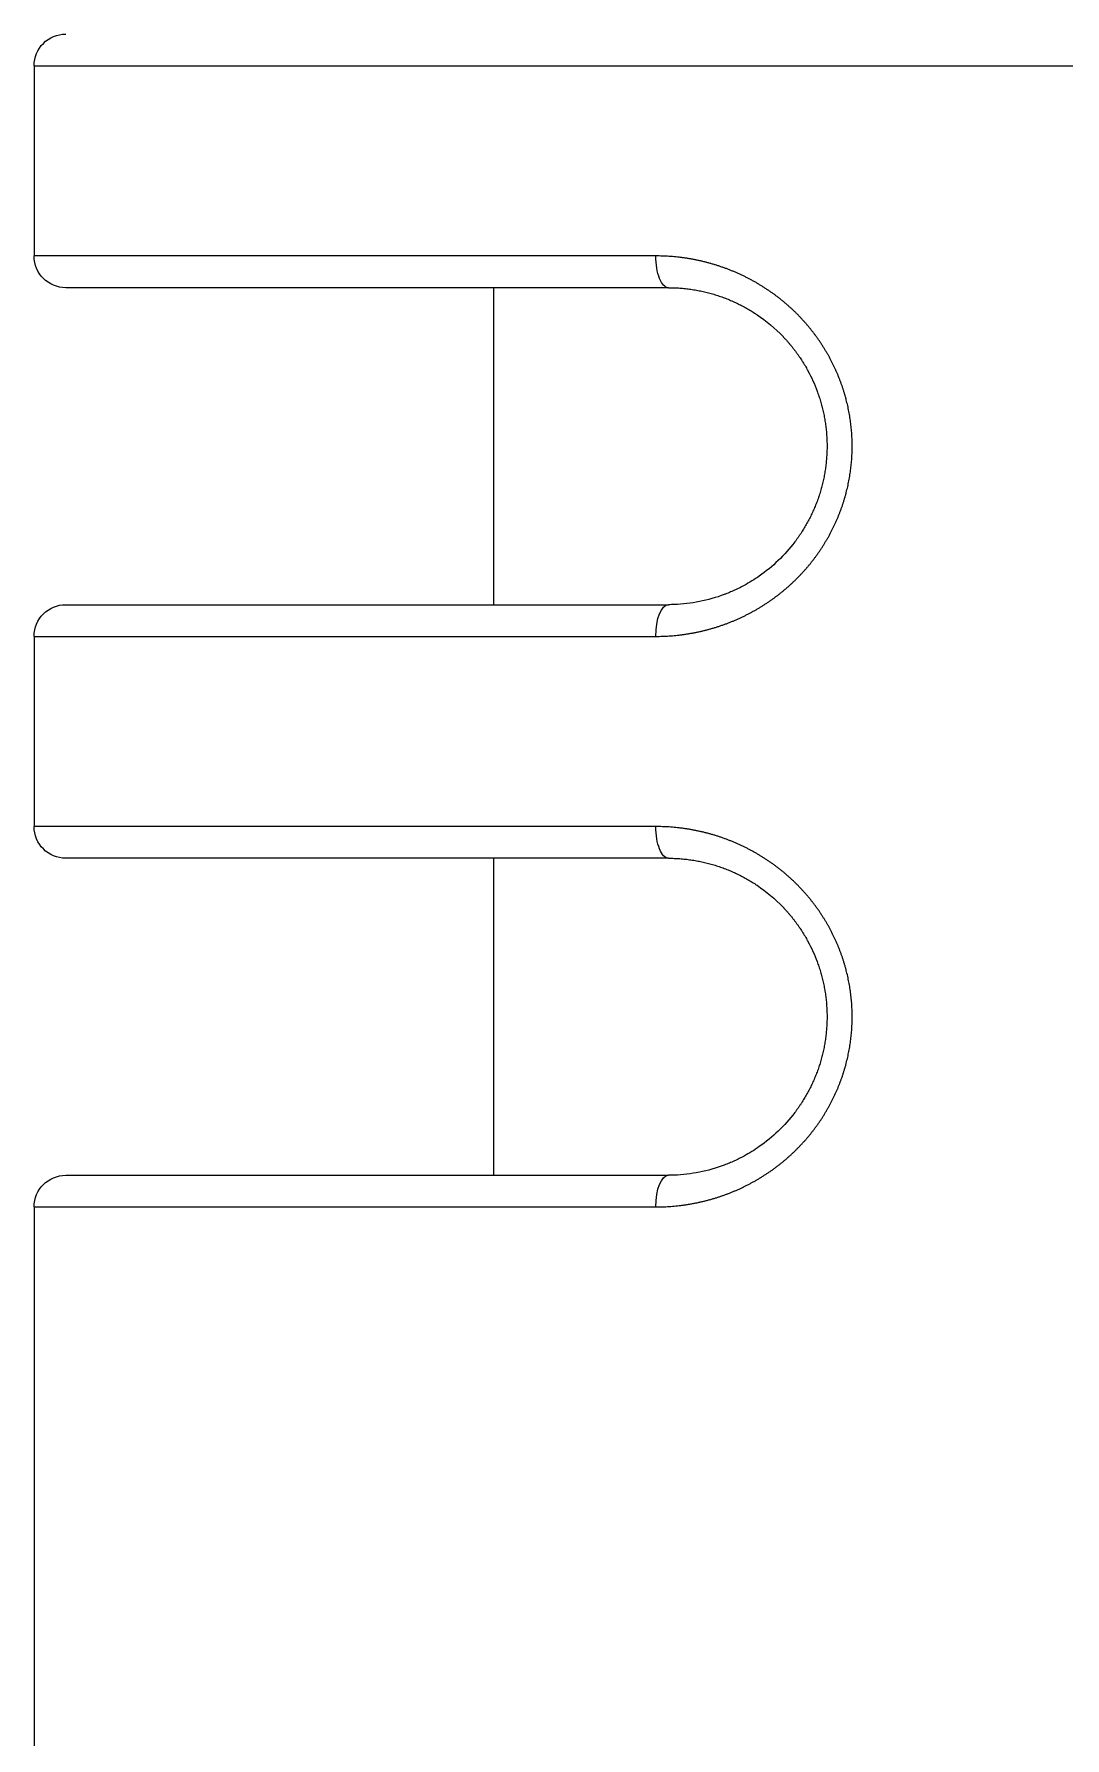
# Model space of a CAD drawing. Header units: millimetres. Extents: x 4900 to 5740, y 840 to 1434.
# Drawn here: x 5032.48 to 5035.73, y 975.26 to 980.63 of the extents above; entities that cross this region are included whole.
import ezdxf

# ---------------------------------------------------------------- set-up
doc = ezdxf.new("R2010")
doc.units = ezdxf.units.MM

msp = doc.modelspace()

# ---------------------------------------------------------------- linework, layer by layer
for p, q in [((5032.4845, 980.5311), (5038.9845, 980.5311)), ((5032.4845, 980.5311), (5032.4845, 979.9311)), ((5034.4449, 979.9311), (5032.4845, 979.9311)), ((5034.4845, 979.8311), (5032.5845, 979.8311)), ((5033.9345, 978.8311), (5033.9345, 979.8311)), ((5032.5845, 978.8311), (5034.4845, 978.8311)), ((5032.4845, 978.7311), (5034.4449, 978.7311)), ((5032.4845, 978.7311), (5032.4845, 978.1311)), ((5034.4449, 978.1311), (5032.4845, 978.1311)), ((5034.4845, 978.0311), (5032.5845, 978.0311)), ((5033.9345, 977.0311), (5033.9345, 978.0311)), ((5032.5845, 977.0311), (5034.4845, 977.0311)), ((5032.4845, 976.9311), (5034.4449, 976.9311)), ((5032.4845, 976.9311), (5032.4845, 974.8311))]:
    msp.add_line(p, q)
at = {"extrusion": (0, 0, -1)}
for centre, start, end in [((-5032.5845, 980.5311), 0, 90), ((-5032.5845, 979.9311), 270, 0), ((-5032.5845, 978.7311), 0, 90), ((-5032.5845, 978.1311), 270, 0), ((-5032.5845, 976.9311), 0, 90)]:
    msp.add_arc(centre, 0.1, start, end, dxfattribs=at)
for centre, start_param, end_param in [((5034.4845, 979.9311), 0.000007, 1.570808), ((5034.4845, 978.7311), 1.570796, 3.141589), ((5034.4845, 978.1311), 0.000009, 1.570808), ((5034.4845, 976.9311), 1.570796, 3.141589)]:
    msp.add_ellipse(centre, major_axis=(0, -0.1), ratio=0.396825, start_param=start_param, end_param=end_param, dxfattribs=at)
for points, knots in [([(5034.4449, 978.7311), (5034.4484, 978.7311), (5034.4555, 978.7312), (5034.4661, 978.7315), (5034.4767, 978.7319), (5034.4873, 978.7325), (5034.4978, 978.7333), (5034.5083, 978.7343), (5034.5188, 978.7354), (5034.5292, 978.7367), (5034.5396, 978.7382), (5034.5499, 978.7398), (5034.5602, 978.7416), (5034.5704, 978.7436), (5034.5806, 978.7457), (5034.5908, 978.748), (5034.6008, 978.7505), (5034.6108, 978.7531), (5034.6208, 978.7558), (5034.6307, 978.7588), (5034.6405, 978.7619), (5034.6502, 978.7651), (5034.6599, 978.7685), (5034.6695, 978.772), (5034.679, 978.7757), (5034.6884, 978.7795), (5034.6978, 978.7835), (5034.7071, 978.7876), (5034.7163, 978.7919), (5034.7254, 978.7963), (5034.7344, 978.8008), (5034.7434, 978.8055), (5034.7522, 978.8103), (5034.761, 978.8152), (5034.7697, 978.8203), (5034.7782, 978.8255), (5034.7867, 978.8309), (5034.7951, 978.8363), (5034.8033, 978.8419), (5034.8115, 978.8477), (5034.8196, 978.8535), (5034.8275, 978.8595), (5034.8354, 978.8655), (5034.8431, 978.8717), (5034.8507, 978.878), (5034.8582, 978.8845), (5034.8656, 978.891), (5034.8729, 978.8976), (5034.8801, 978.9044), (5034.8871, 978.9112), (5034.894, 978.9182), (5034.9008, 978.9253), (5034.9075, 978.9324), (5034.9141, 978.9397), (5034.9205, 978.9471), (5034.9268, 978.9545), (5034.933, 978.9621), (5034.9391, 978.9698), (5034.945, 978.9775), (5034.9508, 978.9854), (5034.9565, 978.9933), (5034.962, 979.0013), (5034.9674, 979.0094), (5034.9727, 979.0175), (5034.9778, 979.0258), (5034.9827, 979.0341), (5034.9876, 979.0424), (5034.9923, 979.0509), (5034.9968, 979.0594), (5035.0012, 979.068), (5035.0055, 979.0766), (5035.0096, 979.0853), (5035.0136, 979.0941), (5035.0174, 979.1029), (5035.0211, 979.1118), (5035.0246, 979.1208), (5035.028, 979.1298), (5035.0313, 979.1388), (5035.0344, 979.1479), (5035.0373, 979.1571), (5035.0401, 979.1662), (5035.0427, 979.1755), (5035.0452, 979.1847), (5035.0475, 979.194), (5035.0497, 979.2033), (5035.0517, 979.2126), (5035.0536, 979.222), (5035.0553, 979.2314), (5035.0569, 979.2409), (5035.0583, 979.2503), (5035.0595, 979.2598), (5035.0606, 979.2693), (5035.0616, 979.2788), (5035.0624, 979.2883), (5035.063, 979.2978), (5035.0634, 979.3073), (5035.0638, 979.3169), (5035.0639, 979.3264), (5035.0639, 979.3359), (5035.0638, 979.3455), (5035.0634, 979.355), (5035.063, 979.3646), (5035.0623, 979.3741), (5035.0615, 979.3837), (5035.0606, 979.3932), (5035.0595, 979.4026), (5035.0583, 979.4121), (5035.0569, 979.4215), (5035.0553, 979.4309), (5035.0536, 979.4403), (5035.0517, 979.4496), (5035.0497, 979.459), (5035.0475, 979.4683), (5035.0452, 979.4776), (5035.0427, 979.4868), (5035.0401, 979.496), (5035.0373, 979.5052), (5035.0344, 979.5144), (5035.0313, 979.5235), (5035.028, 979.5325), (5035.0246, 979.5415), (5035.0211, 979.5505), (5035.0174, 979.5594), (5035.0136, 979.5682), (5035.0096, 979.5769), (5035.0055, 979.5857), (5035.0012, 979.5943), (5034.9968, 979.6029), (5034.9923, 979.6114), (5034.9876, 979.6198), (5034.9827, 979.6282), (5034.9778, 979.6365), (5034.9726, 979.6447), (5034.9674, 979.6529), (5034.962, 979.661), (5034.9565, 979.669), (5034.9508, 979.6769), (5034.945, 979.6847), (5034.9391, 979.6925), (5034.933, 979.7001), (5034.9268, 979.7077), (5034.9205, 979.7151), (5034.9141, 979.7225), (5034.9075, 979.7298), (5034.9009, 979.7369), (5034.8941, 979.744), (5034.8872, 979.751), (5034.8801, 979.7578), (5034.873, 979.7645), (5034.8657, 979.7712), (5034.8583, 979.7777), (5034.8508, 979.7842), (5034.8432, 979.7905), (5034.8354, 979.7967), (5034.8276, 979.8028), (5034.8196, 979.8087), (5034.8115, 979.8146), (5034.8034, 979.8203), (5034.7951, 979.8259), (5034.7868, 979.8314), (5034.7783, 979.8367), (5034.7697, 979.8419), (5034.7611, 979.847), (5034.7523, 979.8519), (5034.7434, 979.8568), (5034.7345, 979.8614), (5034.7255, 979.866), (5034.7163, 979.8704), (5034.7071, 979.8746), (5034.6979, 979.8788), (5034.6885, 979.8827), (5034.679, 979.8866), (5034.6695, 979.8903), (5034.6599, 979.8938), (5034.6502, 979.8972), (5034.6405, 979.9004), (5034.6307, 979.9035), (5034.6208, 979.9064), (5034.6108, 979.9092), (5034.6008, 979.9118), (5034.5907, 979.9143), (5034.5806, 979.9166), (5034.5704, 979.9187), (5034.5602, 979.9207), (5034.5499, 979.9225), (5034.5396, 979.9241), (5034.5292, 979.9256), (5034.5187, 979.9269), (5034.5083, 979.928), (5034.4978, 979.929), (5034.4873, 979.9298), (5034.4767, 979.9304), (5034.4661, 979.9308), (5034.4555, 979.9311), (5034.4484, 979.9311), (5034.4449, 979.9311)], [0, 0, 0, 0, 0.0051813, 0.0103627, 0.015544, 0.0207254, 0.0259067, 0.0310881, 0.0362694, 0.0414508, 0.0466321, 0.0518135, 0.0569948, 0.0621762, 0.0673575, 0.0725389, 0.0777202, 0.0829016, 0.0880829, 0.0932642, 0.0984456, 0.1036269, 0.1088083, 0.1139896, 0.119171, 0.1243523, 0.1295337, 0.134715, 0.1398964, 0.1450777, 0.1502591, 0.1554404, 0.1606218, 0.1658031, 0.1709845, 0.1761658, 0.1813472, 0.1865285, 0.1917098, 0.1968912, 0.2020725, 0.2072539, 0.2124352, 0.2176166, 0.2227979, 0.2279793, 0.2331606, 0.238342, 0.2435233, 0.2487047, 0.253886, 0.2590674, 0.2642487, 0.2694301, 0.2746114, 0.2797927, 0.2849741, 0.2901554, 0.2953368, 0.3005181, 0.3056995, 0.3108808, 0.3160622, 0.3212435, 0.3264249, 0.3316062, 0.3367876, 0.3419689, 0.3471503, 0.3523316, 0.357513, 0.3626943, 0.3678756, 0.373057, 0.3782383, 0.3834197, 0.388601, 0.3937824, 0.3989637, 0.4041451, 0.4093264, 0.4145078, 0.4196891, 0.4248705, 0.4300518, 0.4352332, 0.4404145, 0.4455959, 0.4507772, 0.4559585, 0.4611399, 0.4663212, 0.4715026, 0.4766839, 0.4818653, 0.4870466, 0.492228, 0.4974093, 0.5025907, 0.507772, 0.5129534, 0.5181347, 0.5233161, 0.5284974, 0.5336788, 0.5388601, 0.5440415, 0.5492228, 0.5544041, 0.5595855, 0.5647668, 0.5699482, 0.5751295, 0.5803109, 0.5854922, 0.5906736, 0.5958549, 0.6010363, 0.6062176, 0.611399, 0.6165803, 0.6217617, 0.626943, 0.6321244, 0.6373057, 0.642487, 0.6476684, 0.6528497, 0.6580311, 0.6632124, 0.6683938, 0.6735751, 0.6787565, 0.6839378, 0.6891192, 0.6943005, 0.6994819, 0.7046632, 0.7098446, 0.7150259, 0.7202073, 0.7253886, 0.7305699, 0.7357513, 0.7409326, 0.746114, 0.7512953, 0.7564767, 0.761658, 0.7668394, 0.7720207, 0.7772021, 0.7823834, 0.7875648, 0.7927461, 0.7979275, 0.8031088, 0.8082902, 0.8134715, 0.8186528, 0.8238342, 0.8290155, 0.8341969, 0.8393782, 0.8445596, 0.8497409, 0.8549223, 0.8601036, 0.865285, 0.8704663, 0.8756477, 0.880829, 0.8860104, 0.8911917, 0.8963731, 0.9015544, 0.9067358, 0.9119171, 0.9170984, 0.9222798, 0.9274611, 0.9326425, 0.9378238, 0.9430052, 0.9481865, 0.9533679, 0.9585492, 0.9637306, 0.9689119, 0.9740933, 0.9792746, 0.984456, 0.9896373, 0.9948187, 1, 1, 1, 1]), ([(5034.4845, 979.8311), (5034.4875, 979.8311), (5034.4935, 979.8311), (5034.5025, 979.8308), (5034.5114, 979.8304), (5034.5203, 979.8299), (5034.5292, 979.8292), (5034.538, 979.8283), (5034.5468, 979.8273), (5034.5555, 979.8261), (5034.5642, 979.8248), (5034.5729, 979.8233), (5034.5815, 979.8217), (5034.5901, 979.8199), (5034.5986, 979.818), (5034.6071, 979.8159), (5034.6155, 979.8137), (5034.6238, 979.8114), (5034.6321, 979.8089), (5034.6404, 979.8062), (5034.6486, 979.8035), (5034.6567, 979.8006), (5034.6647, 979.7976), (5034.6727, 979.7944), (5034.6806, 979.7911), (5034.6885, 979.7877), (5034.6963, 979.7841), (5034.704, 979.7804), (5034.7116, 979.7766), (5034.7192, 979.7727), (5034.7267, 979.7686), (5034.7341, 979.7644), (5034.7414, 979.7601), (5034.7486, 979.7557), (5034.7558, 979.7512), (5034.7608, 979.7479), (5034.7635, 979.7461), (5034.7638, 979.7459)], [0.0000003, 0.0000003, 0.0000003, 0.0000003, 0.0108696, 0.0217391, 0.0326087, 0.0434783, 0.0543478, 0.0652174, 0.076087, 0.0869565, 0.0978261, 0.1086957, 0.1195652, 0.1304348, 0.1413043, 0.1521739, 0.1630435, 0.173913, 0.1847826, 0.1956522, 0.2065217, 0.2173913, 0.2282609, 0.2391304, 0.25, 0.2608696, 0.2717391, 0.2826087, 0.2934783, 0.3043478, 0.3152174, 0.326087, 0.3369565, 0.3478261, 0.3586957, 0.3695652, 0.371007, 0.371007, 0.371007, 0.371007]), ([(5034.846, 979.6766), (5034.8462, 979.6764), (5034.8484, 979.6741), (5034.8524, 979.6698), (5034.8581, 979.6635), (5034.8636, 979.6572), (5034.8691, 979.6508), (5034.8744, 979.6442), (5034.8796, 979.6376), (5034.8847, 979.6309), (5034.8897, 979.6241), (5034.8946, 979.6173), (5034.8994, 979.6103), (5034.904, 979.6033), (5034.9086, 979.5961), (5034.913, 979.589), (5034.9173, 979.5817), (5034.9211, 979.5749), (5034.9235, 979.5705), (5034.9245, 979.5686)], [0.5095942, 0.5095942, 0.5095942, 0.5095942, 0.5108696, 0.5217391, 0.5326087, 0.5434783, 0.5543478, 0.5652174, 0.576087, 0.5869565, 0.5978261, 0.6086957, 0.6195652, 0.6304348, 0.6413043, 0.6521739, 0.6630435, 0.673913, 0.6823139, 0.6823139, 0.6823139, 0.6823139]), ([(5034.9533, 979.5051), (5034.9542, 979.5026), (5034.9561, 979.4973), (5034.9589, 979.4894), (5034.9615, 979.4813), (5034.964, 979.4732), (5034.9663, 979.4651), (5034.9685, 979.4569), (5034.9706, 979.4487), (5034.9725, 979.4404), (5034.9743, 979.4321), (5034.9759, 979.4238), (5034.9774, 979.4155), (5034.9788, 979.4072), (5034.98, 979.3988), (5034.981, 979.3904), (5034.982, 979.3819), (5034.9828, 979.3735), (5034.9834, 979.365), (5034.9839, 979.3566), (5034.9843, 979.3481), (5034.9845, 979.3396), (5034.9845, 979.3339), (5034.9845, 979.3311)], [0.7719771, 0.7719771, 0.7719771, 0.7719771, 0.7826087, 0.7934783, 0.8043478, 0.8152174, 0.826087, 0.8369565, 0.8478261, 0.8586957, 0.8695652, 0.8804348, 0.8913043, 0.9021739, 0.9130435, 0.923913, 0.9347826, 0.9456522, 0.9565217, 0.9673913, 0.9782609, 0.9891304, 1, 1, 1, 1]), ([(5034.9845, 979.3311), (5034.9845, 979.3283), (5034.9845, 979.3254), (5034.9845, 979.3226), (5034.9844, 979.3198), (5034.9843, 979.317), (5034.9843, 979.3141), (5034.9842, 979.3113), (5034.984, 979.3085), (5034.9839, 979.3057), (5034.9837, 979.3028), (5034.9836, 979.3), (5034.9834, 979.2972), (5034.9832, 979.2944), (5034.983, 979.2916), (5034.9827, 979.2887), (5034.9825, 979.2859), (5034.9822, 979.2831), (5034.982, 979.2803), (5034.9817, 979.2775), (5034.9814, 979.2747), (5034.981, 979.2719), (5034.9807, 979.2691), (5034.9803, 979.2663), (5034.9799, 979.2635), (5034.9796, 979.2607), (5034.9792, 979.2579), (5034.9787, 979.2551), (5034.9783, 979.2523), (5034.9778, 979.2495), (5034.9774, 979.2467), (5034.9769, 979.2439), (5034.9764, 979.2411), (5034.9759, 979.2384), (5034.9753, 979.2356), (5034.9748, 979.2328), (5034.9742, 979.23), (5034.9736, 979.2273), (5034.973, 979.2245), (5034.9724, 979.2218), (5034.9718, 979.219), (5034.9712, 979.2162), (5034.9705, 979.2135), (5034.9698, 979.2108), (5034.9692, 979.208), (5034.9684, 979.2053), (5034.9677, 979.2026), (5034.967, 979.1998), (5034.9662, 979.1971), (5034.9655, 979.1944), (5034.9647, 979.1917), (5034.9639, 979.189), (5034.9631, 979.1863), (5034.9623, 979.1836), (5034.9614, 979.1809), (5034.9606, 979.1782), (5034.9597, 979.1755), (5034.9588, 979.1728), (5034.9579, 979.1701), (5034.957, 979.1675), (5034.9561, 979.1648), (5034.9551, 979.1621), (5034.9542, 979.1595), (5034.9532, 979.1568), (5034.9522, 979.1542), (5034.9512, 979.1516), (5034.9502, 979.1489), (5034.9491, 979.1463), (5034.9481, 979.1437), (5034.947, 979.1411), (5034.946, 979.1385), (5034.9449, 979.1359), (5034.9437, 979.1333), (5034.9426, 979.1307), (5034.9415, 979.1281), (5034.9403, 979.1256), (5034.9392, 979.123), (5034.938, 979.1204), (5034.9368, 979.1179), (5034.9356, 979.1154), (5034.9344, 979.1128), (5034.9331, 979.1103), (5034.9319, 979.1078), (5034.9306, 979.1052), (5034.9293, 979.1027), (5034.928, 979.1002), (5034.9267, 979.0977), (5034.9254, 979.0953), (5034.9241, 979.0928), (5034.9227, 979.0903), (5034.9214, 979.0879), (5034.92, 979.0854), (5034.9186, 979.083), (5034.9172, 979.0805), (5034.9158, 979.0781), (5034.9144, 979.0757), (5034.9129, 979.0733), (5034.9115, 979.0708), (5034.91, 979.0684), (5034.9085, 979.0661), (5034.907, 979.0637), (5034.9055, 979.0613), (5034.904, 979.059), (5034.9024, 979.0566), (5034.9009, 979.0542), (5034.8993, 979.0519), (5034.8977, 979.0496), (5034.8962, 979.0473), (5034.8945, 979.045), (5034.8929, 979.0426), (5034.8913, 979.0404), (5034.8897, 979.0381), (5034.888, 979.0358), (5034.8863, 979.0335), (5034.8847, 979.0313), (5034.8841, 979.0305), (5034.8835, 979.0297), (5034.8829, 979.0289)], [0, 0, 0, 0, 0.0108696, 0.0108696, 0.0108696, 0.0217391, 0.0217391, 0.0217391, 0.0326087, 0.0326087, 0.0326087, 0.0434783, 0.0434783, 0.0434783, 0.0543478, 0.0543478, 0.0543478, 0.0652174, 0.0652174, 0.0652174, 0.076087, 0.076087, 0.076087, 0.0869565, 0.0869565, 0.0869565, 0.0978261, 0.0978261, 0.0978261, 0.1086957, 0.1086957, 0.1086957, 0.1195652, 0.1195652, 0.1195652, 0.1304348, 0.1304348, 0.1304348, 0.1413043, 0.1413043, 0.1413043, 0.1521739, 0.1521739, 0.1521739, 0.1630435, 0.1630435, 0.1630435, 0.173913, 0.173913, 0.173913, 0.1847826, 0.1847826, 0.1847826, 0.1956522, 0.1956522, 0.1956522, 0.2065217, 0.2065217, 0.2065217, 0.2173913, 0.2173913, 0.2173913, 0.2282609, 0.2282609, 0.2282609, 0.2391304, 0.2391304, 0.2391304, 0.25, 0.25, 0.25, 0.2608696, 0.2608696, 0.2608696, 0.2717391, 0.2717391, 0.2717391, 0.2826087, 0.2826087, 0.2826087, 0.2934783, 0.2934783, 0.2934783, 0.3043478, 0.3043478, 0.3043478, 0.3152174, 0.3152174, 0.3152174, 0.326087, 0.326087, 0.326087, 0.3369565, 0.3369565, 0.3369565, 0.3478261, 0.3478261, 0.3478261, 0.3586957, 0.3586957, 0.3586957, 0.3695652, 0.3695652, 0.3695652, 0.3804348, 0.3804348, 0.3804348, 0.3913043, 0.3913043, 0.3913043, 0.4021739, 0.4021739, 0.4021739, 0.4130435, 0.4130435, 0.4130435, 0.4169062, 0.4169062, 0.4169062, 0.4169062]), ([(5034.8829, 979.0289), (5034.8512, 978.9872), (5034.8128, 978.9506), (5034.7556, 978.9105), (5034.7395, 978.9006), (5034.7231, 978.8917)], [0, 0, 0, 0, 0.01594808, 0.01594808, 0.02186984, 0.02186984, 0.02186984, 0.02186984]), ([(5034.6606, 978.8631), (5034.6094, 978.8439), (5034.5556, 978.8334), (5034.497, 978.8312), (5034.4908, 978.8311), (5034.4845, 978.8311)], [0, 0, 0, 0, 0.0176229, 0.0176229, 0.0197268, 0.0197268, 0.0197268, 0.0197268]), ([(5034.7231, 978.8917), (5034.7217, 978.891), (5034.7204, 978.8903), (5034.7191, 978.8896), (5034.7166, 978.8882), (5034.7141, 978.8869), (5034.7116, 978.8856), (5034.709, 978.8843), (5034.7065, 978.8831), (5034.7039, 978.8818), (5034.7014, 978.8806), (5034.6988, 978.8794), (5034.6962, 978.8781), (5034.6936, 978.8769), (5034.691, 978.8758), (5034.6884, 978.8746), (5034.6858, 978.8734), (5034.6832, 978.8723), (5034.6806, 978.8712), (5034.678, 978.8701), (5034.6753, 978.869), (5034.6727, 978.8679), (5034.67, 978.8668), (5034.6674, 978.8658), (5034.6647, 978.8647), (5034.6633, 978.8642), (5034.662, 978.8637), (5034.6606, 978.8631)], [0.6899474, 0.6899474, 0.6899474, 0.6899474, 0.69565217, 0.69565217, 0.69565217, 0.70652174, 0.70652174, 0.70652174, 0.7173913, 0.7173913, 0.7173913, 0.72826087, 0.72826087, 0.72826087, 0.73913043, 0.73913043, 0.73913043, 0.75, 0.75, 0.75, 0.76086957, 0.76086957, 0.76086957, 0.77173913, 0.77173913, 0.77173913, 0.77733645, 0.77733645, 0.77733645, 0.77733645]), ([(5034.4449, 976.9311), (5034.4484, 976.9311), (5034.4555, 976.9312), (5034.4661, 976.9315), (5034.4767, 976.9319), (5034.4873, 976.9325), (5034.4978, 976.9333), (5034.5083, 976.9343), (5034.5188, 976.9354), (5034.5292, 976.9367), (5034.5396, 976.9382), (5034.5499, 976.9398), (5034.5602, 976.9416), (5034.5704, 976.9436), (5034.5806, 976.9457), (5034.5908, 976.948), (5034.6008, 976.9505), (5034.6108, 976.9531), (5034.6208, 976.9558), (5034.6307, 976.9588), (5034.6405, 976.9619), (5034.6502, 976.9651), (5034.6599, 976.9685), (5034.6695, 976.972), (5034.679, 976.9757), (5034.6884, 976.9795), (5034.6978, 976.9835), (5034.7071, 976.9876), (5034.7163, 976.9919), (5034.7254, 976.9963), (5034.7344, 977.0008), (5034.7434, 977.0055), (5034.7522, 977.0103), (5034.761, 977.0152), (5034.7697, 977.0203), (5034.7782, 977.0255), (5034.7867, 977.0309), (5034.7951, 977.0363), (5034.8033, 977.0419), (5034.8115, 977.0477), (5034.8196, 977.0535), (5034.8275, 977.0595), (5034.8354, 977.0655), (5034.8431, 977.0717), (5034.8507, 977.078), (5034.8582, 977.0845), (5034.8656, 977.091), (5034.8729, 977.0976), (5034.8801, 977.1044), (5034.8871, 977.1112), (5034.894, 977.1182), (5034.9008, 977.1253), (5034.9075, 977.1324), (5034.9141, 977.1397), (5034.9205, 977.1471), (5034.9268, 977.1545), (5034.933, 977.1621), (5034.9391, 977.1698), (5034.945, 977.1775), (5034.9508, 977.1854), (5034.9565, 977.1933), (5034.962, 977.2013), (5034.9674, 977.2094), (5034.9727, 977.2175), (5034.9778, 977.2258), (5034.9827, 977.2341), (5034.9876, 977.2424), (5034.9923, 977.2509), (5034.9968, 977.2594), (5035.0012, 977.268), (5035.0055, 977.2766), (5035.0096, 977.2853), (5035.0136, 977.2941), (5035.0174, 977.3029), (5035.0211, 977.3118), (5035.0246, 977.3208), (5035.028, 977.3298), (5035.0313, 977.3388), (5035.0344, 977.3479), (5035.0373, 977.3571), (5035.0401, 977.3662), (5035.0427, 977.3755), (5035.0452, 977.3847), (5035.0475, 977.394), (5035.0497, 977.4033), (5035.0517, 977.4126), (5035.0536, 977.422), (5035.0553, 977.4314), (5035.0569, 977.4409), (5035.0583, 977.4503), (5035.0595, 977.4598), (5035.0606, 977.4693), (5035.0616, 977.4788), (5035.0624, 977.4883), (5035.063, 977.4978), (5035.0634, 977.5073), (5035.0638, 977.5169), (5035.0639, 977.5264), (5035.0639, 977.5359), (5035.0638, 977.5455), (5035.0634, 977.555), (5035.063, 977.5646), (5035.0623, 977.5741), (5035.0615, 977.5837), (5035.0606, 977.5932), (5035.0595, 977.6026), (5035.0583, 977.6121), (5035.0569, 977.6215), (5035.0553, 977.6309), (5035.0536, 977.6403), (5035.0517, 977.6496), (5035.0497, 977.659), (5035.0475, 977.6683), (5035.0452, 977.6776), (5035.0427, 977.6868), (5035.0401, 977.696), (5035.0373, 977.7052), (5035.0344, 977.7144), (5035.0313, 977.7235), (5035.028, 977.7325), (5035.0246, 977.7415), (5035.0211, 977.7505), (5035.0174, 977.7594), (5035.0136, 977.7682), (5035.0096, 977.7769), (5035.0055, 977.7857), (5035.0012, 977.7943), (5034.9968, 977.8029), (5034.9923, 977.8114), (5034.9876, 977.8198), (5034.9827, 977.8282), (5034.9778, 977.8365), (5034.9726, 977.8447), (5034.9674, 977.8529), (5034.962, 977.861), (5034.9565, 977.869), (5034.9508, 977.8769), (5034.945, 977.8847), (5034.9391, 977.8925), (5034.933, 977.9001), (5034.9268, 977.9077), (5034.9205, 977.9151), (5034.9141, 977.9225), (5034.9075, 977.9298), (5034.9009, 977.9369), (5034.8941, 977.944), (5034.8872, 977.951), (5034.8801, 977.9578), (5034.873, 977.9645), (5034.8657, 977.9712), (5034.8583, 977.9777), (5034.8508, 977.9842), (5034.8432, 977.9905), (5034.8354, 977.9967), (5034.8276, 978.0028), (5034.8196, 978.0087), (5034.8115, 978.0146), (5034.8034, 978.0203), (5034.7951, 978.0259), (5034.7868, 978.0314), (5034.7783, 978.0367), (5034.7697, 978.0419), (5034.7611, 978.047), (5034.7523, 978.0519), (5034.7434, 978.0568), (5034.7345, 978.0614), (5034.7255, 978.066), (5034.7163, 978.0704), (5034.7071, 978.0746), (5034.6979, 978.0788), (5034.6885, 978.0827), (5034.679, 978.0866), (5034.6695, 978.0903), (5034.6599, 978.0938), (5034.6502, 978.0972), (5034.6405, 978.1004), (5034.6307, 978.1035), (5034.6208, 978.1064), (5034.6108, 978.1092), (5034.6008, 978.1118), (5034.5907, 978.1143), (5034.5806, 978.1166), (5034.5704, 978.1187), (5034.5602, 978.1207), (5034.5499, 978.1225), (5034.5396, 978.1241), (5034.5292, 978.1256), (5034.5187, 978.1269), (5034.5083, 978.128), (5034.4978, 978.129), (5034.4873, 978.1298), (5034.4767, 978.1304), (5034.4661, 978.1308), (5034.4555, 978.1311), (5034.4484, 978.1311), (5034.4449, 978.1311)], [0, 0, 0, 0, 0.0051813, 0.0103627, 0.015544, 0.0207254, 0.0259067, 0.0310881, 0.0362694, 0.0414508, 0.0466321, 0.0518135, 0.0569948, 0.0621762, 0.0673575, 0.0725389, 0.0777202, 0.0829016, 0.0880829, 0.0932642, 0.0984456, 0.1036269, 0.1088083, 0.1139896, 0.119171, 0.1243523, 0.1295337, 0.134715, 0.1398964, 0.1450777, 0.1502591, 0.1554404, 0.1606218, 0.1658031, 0.1709845, 0.1761658, 0.1813472, 0.1865285, 0.1917098, 0.1968912, 0.2020725, 0.2072539, 0.2124352, 0.2176166, 0.2227979, 0.2279793, 0.2331606, 0.238342, 0.2435233, 0.2487047, 0.253886, 0.2590674, 0.2642487, 0.2694301, 0.2746114, 0.2797927, 0.2849741, 0.2901554, 0.2953368, 0.3005181, 0.3056995, 0.3108808, 0.3160622, 0.3212435, 0.3264249, 0.3316062, 0.3367876, 0.3419689, 0.3471503, 0.3523316, 0.357513, 0.3626943, 0.3678756, 0.373057, 0.3782383, 0.3834197, 0.388601, 0.3937824, 0.3989637, 0.4041451, 0.4093264, 0.4145078, 0.4196891, 0.4248705, 0.4300518, 0.4352332, 0.4404145, 0.4455959, 0.4507772, 0.4559585, 0.4611399, 0.4663212, 0.4715026, 0.4766839, 0.4818653, 0.4870466, 0.492228, 0.4974093, 0.5025907, 0.507772, 0.5129534, 0.5181347, 0.5233161, 0.5284974, 0.5336788, 0.5388601, 0.5440415, 0.5492228, 0.5544041, 0.5595855, 0.5647668, 0.5699482, 0.5751295, 0.5803109, 0.5854922, 0.5906736, 0.5958549, 0.6010363, 0.6062176, 0.611399, 0.6165803, 0.6217617, 0.626943, 0.6321244, 0.6373057, 0.642487, 0.6476684, 0.6528497, 0.6580311, 0.6632124, 0.6683938, 0.6735751, 0.6787565, 0.6839378, 0.6891192, 0.6943005, 0.6994819, 0.7046632, 0.7098446, 0.7150259, 0.7202073, 0.7253886, 0.7305699, 0.7357513, 0.7409326, 0.746114, 0.7512953, 0.7564767, 0.761658, 0.7668394, 0.7720207, 0.7772021, 0.7823834, 0.7875648, 0.7927461, 0.7979275, 0.8031088, 0.8082902, 0.8134715, 0.8186528, 0.8238342, 0.8290155, 0.8341969, 0.8393782, 0.8445596, 0.8497409, 0.8549223, 0.8601036, 0.865285, 0.8704663, 0.8756477, 0.880829, 0.8860104, 0.8911917, 0.8963731, 0.9015544, 0.9067358, 0.9119171, 0.9170984, 0.9222798, 0.9274611, 0.9326425, 0.9378238, 0.9430052, 0.9481865, 0.9533679, 0.9585492, 0.9637306, 0.9689119, 0.9740933, 0.9792746, 0.984456, 0.9896373, 0.9948187, 1, 1, 1, 1]), ([(5034.4845, 978.0311), (5034.4875, 978.0311), (5034.4935, 978.0311), (5034.5025, 978.0308), (5034.5114, 978.0304), (5034.5203, 978.0299), (5034.5292, 978.0292), (5034.538, 978.0283), (5034.5468, 978.0273), (5034.5555, 978.0261), (5034.5642, 978.0248), (5034.5729, 978.0233), (5034.5815, 978.0217), (5034.5901, 978.0199), (5034.5986, 978.018), (5034.6071, 978.0159), (5034.6155, 978.0137), (5034.6238, 978.0114), (5034.6321, 978.0089), (5034.6404, 978.0062), (5034.6486, 978.0035), (5034.6567, 978.0006), (5034.6647, 977.9976), (5034.6727, 977.9944), (5034.6806, 977.9911), (5034.6885, 977.9877), (5034.6963, 977.9841), (5034.704, 977.9804), (5034.7116, 977.9766), (5034.7192, 977.9727), (5034.7267, 977.9686), (5034.7341, 977.9644), (5034.7414, 977.9601), (5034.7486, 977.9557), (5034.7558, 977.9512), (5034.7608, 977.9479), (5034.7635, 977.9461), (5034.7638, 977.9459)], [0.0000004, 0.0000004, 0.0000004, 0.0000004, 0.0108696, 0.0217391, 0.0326087, 0.0434783, 0.0543478, 0.0652174, 0.076087, 0.0869565, 0.0978261, 0.1086957, 0.1195652, 0.1304348, 0.1413043, 0.1521739, 0.1630435, 0.173913, 0.1847826, 0.1956522, 0.2065217, 0.2173913, 0.2282609, 0.2391304, 0.25, 0.2608696, 0.2717391, 0.2826087, 0.2934783, 0.3043478, 0.3152174, 0.326087, 0.3369565, 0.3478261, 0.3586957, 0.3695652, 0.371007, 0.371007, 0.371007, 0.371007]), ([(5034.846, 977.8766), (5034.8462, 977.8764), (5034.8484, 977.8741), (5034.8524, 977.8698), (5034.8581, 977.8635), (5034.8636, 977.8572), (5034.8691, 977.8508), (5034.8744, 977.8442), (5034.8796, 977.8376), (5034.8847, 977.8309), (5034.8897, 977.8241), (5034.8946, 977.8173), (5034.8994, 977.8103), (5034.904, 977.8033), (5034.9086, 977.7961), (5034.913, 977.789), (5034.9173, 977.7817), (5034.9211, 977.7749), (5034.9235, 977.7705), (5034.9245, 977.7686)], [0.5095942, 0.5095942, 0.5095942, 0.5095942, 0.5108696, 0.5217391, 0.5326087, 0.5434783, 0.5543478, 0.5652174, 0.576087, 0.5869565, 0.5978261, 0.6086957, 0.6195652, 0.6304348, 0.6413043, 0.6521739, 0.6630435, 0.673913, 0.6823138, 0.6823138, 0.6823138, 0.6823138]), ([(5034.9533, 977.7051), (5034.9542, 977.7026), (5034.9561, 977.6973), (5034.9589, 977.6894), (5034.9615, 977.6813), (5034.964, 977.6732), (5034.9663, 977.6651), (5034.9685, 977.6569), (5034.9706, 977.6487), (5034.9725, 977.6404), (5034.9743, 977.6321), (5034.9759, 977.6238), (5034.9774, 977.6155), (5034.9788, 977.6072), (5034.98, 977.5988), (5034.981, 977.5904), (5034.982, 977.5819), (5034.9828, 977.5735), (5034.9834, 977.565), (5034.9839, 977.5566), (5034.9843, 977.5481), (5034.9845, 977.5396), (5034.9845, 977.5339), (5034.9845, 977.5311)], [0.7719771, 0.7719771, 0.7719771, 0.7719771, 0.7826087, 0.7934783, 0.8043478, 0.8152174, 0.826087, 0.8369565, 0.8478261, 0.8586957, 0.8695652, 0.8804348, 0.8913043, 0.9021739, 0.9130435, 0.923913, 0.9347826, 0.9456522, 0.9565217, 0.9673913, 0.9782609, 0.9891304, 1, 1, 1, 1]), ([(5034.9845, 977.5311), (5034.9845, 977.5283), (5034.9845, 977.5254), (5034.9845, 977.5226), (5034.9844, 977.5198), (5034.9843, 977.517), (5034.9843, 977.5141), (5034.9842, 977.5113), (5034.984, 977.5085), (5034.9839, 977.5057), (5034.9837, 977.5028), (5034.9836, 977.5), (5034.9834, 977.4972), (5034.9832, 977.4944), (5034.983, 977.4916), (5034.9827, 977.4887), (5034.9825, 977.4859), (5034.9822, 977.4831), (5034.982, 977.4803), (5034.9817, 977.4775), (5034.9814, 977.4747), (5034.981, 977.4719), (5034.9807, 977.4691), (5034.9803, 977.4663), (5034.9799, 977.4635), (5034.9796, 977.4607), (5034.9792, 977.4579), (5034.9787, 977.4551), (5034.9783, 977.4523), (5034.9778, 977.4495), (5034.9774, 977.4467), (5034.9769, 977.4439), (5034.9764, 977.4411), (5034.9759, 977.4384), (5034.9753, 977.4356), (5034.9748, 977.4328), (5034.9742, 977.43), (5034.9736, 977.4273), (5034.973, 977.4245), (5034.9724, 977.4218), (5034.9718, 977.419), (5034.9712, 977.4162), (5034.9705, 977.4135), (5034.9698, 977.4108), (5034.9692, 977.408), (5034.9684, 977.4053), (5034.9677, 977.4026), (5034.967, 977.3998), (5034.9662, 977.3971), (5034.9655, 977.3944), (5034.9647, 977.3917), (5034.9639, 977.389), (5034.9631, 977.3863), (5034.9623, 977.3836), (5034.9614, 977.3809), (5034.9606, 977.3782), (5034.9597, 977.3755), (5034.9588, 977.3728), (5034.9579, 977.3701), (5034.957, 977.3675), (5034.9561, 977.3648), (5034.9551, 977.3621), (5034.9542, 977.3595), (5034.9532, 977.3568), (5034.9522, 977.3542), (5034.9512, 977.3516), (5034.9502, 977.3489), (5034.9491, 977.3463), (5034.9481, 977.3437), (5034.947, 977.3411), (5034.946, 977.3385), (5034.9449, 977.3359), (5034.9437, 977.3333), (5034.9426, 977.3307), (5034.9415, 977.3281), (5034.9403, 977.3256), (5034.9392, 977.323), (5034.938, 977.3204), (5034.9368, 977.3179), (5034.9356, 977.3154), (5034.9344, 977.3128), (5034.9331, 977.3103), (5034.9319, 977.3078), (5034.9306, 977.3052), (5034.9293, 977.3027), (5034.928, 977.3002), (5034.9267, 977.2977), (5034.9254, 977.2953), (5034.9241, 977.2928), (5034.9227, 977.2903), (5034.9214, 977.2879), (5034.92, 977.2854), (5034.9186, 977.283), (5034.9172, 977.2805), (5034.9158, 977.2781), (5034.9144, 977.2757), (5034.9129, 977.2733), (5034.9115, 977.2708), (5034.91, 977.2685), (5034.9085, 977.2661), (5034.907, 977.2637), (5034.9055, 977.2613), (5034.904, 977.259), (5034.9024, 977.2566), (5034.9009, 977.2542), (5034.8993, 977.2519), (5034.8977, 977.2496), (5034.8962, 977.2473), (5034.8945, 977.245), (5034.8929, 977.2427), (5034.8913, 977.2404), (5034.8897, 977.2381), (5034.888, 977.2358), (5034.8863, 977.2335), (5034.8847, 977.2313), (5034.8841, 977.2305), (5034.8835, 977.2297), (5034.8829, 977.2289)], [0, 0, 0, 0, 0.0108696, 0.0108696, 0.0108696, 0.0217391, 0.0217391, 0.0217391, 0.0326087, 0.0326087, 0.0326087, 0.0434783, 0.0434783, 0.0434783, 0.0543478, 0.0543478, 0.0543478, 0.0652174, 0.0652174, 0.0652174, 0.076087, 0.076087, 0.076087, 0.0869565, 0.0869565, 0.0869565, 0.0978261, 0.0978261, 0.0978261, 0.1086957, 0.1086957, 0.1086957, 0.1195652, 0.1195652, 0.1195652, 0.1304348, 0.1304348, 0.1304348, 0.1413043, 0.1413043, 0.1413043, 0.1521739, 0.1521739, 0.1521739, 0.1630435, 0.1630435, 0.1630435, 0.173913, 0.173913, 0.173913, 0.1847826, 0.1847826, 0.1847826, 0.1956522, 0.1956522, 0.1956522, 0.2065217, 0.2065217, 0.2065217, 0.2173913, 0.2173913, 0.2173913, 0.2282609, 0.2282609, 0.2282609, 0.2391304, 0.2391304, 0.2391304, 0.25, 0.25, 0.25, 0.2608696, 0.2608696, 0.2608696, 0.2717391, 0.2717391, 0.2717391, 0.2826087, 0.2826087, 0.2826087, 0.2934783, 0.2934783, 0.2934783, 0.3043478, 0.3043478, 0.3043478, 0.3152174, 0.3152174, 0.3152174, 0.326087, 0.326087, 0.326087, 0.3369565, 0.3369565, 0.3369565, 0.3478261, 0.3478261, 0.3478261, 0.3586957, 0.3586957, 0.3586957, 0.3695652, 0.3695652, 0.3695652, 0.3804348, 0.3804348, 0.3804348, 0.3913043, 0.3913043, 0.3913043, 0.4021739, 0.4021739, 0.4021739, 0.4130435, 0.4130435, 0.4130435, 0.4169062, 0.4169062, 0.4169062, 0.4169062]), ([(5034.8829, 977.2289), (5034.8512, 977.1872), (5034.8128, 977.1506), (5034.7556, 977.1105), (5034.7395, 977.1006), (5034.7231, 977.0917)], [0, 0, 0, 0, 0.01594808, 0.01594808, 0.02186984, 0.02186984, 0.02186984, 0.02186984]), ([(5034.7231, 977.0917), (5034.7217, 977.091), (5034.7204, 977.0903), (5034.7191, 977.0896), (5034.7166, 977.0882), (5034.7141, 977.0869), (5034.7116, 977.0856), (5034.709, 977.0843), (5034.7065, 977.0831), (5034.7039, 977.0818), (5034.7014, 977.0806), (5034.6988, 977.0794), (5034.6962, 977.0781), (5034.6936, 977.0769), (5034.691, 977.0758), (5034.6884, 977.0746), (5034.6858, 977.0734), (5034.6832, 977.0723), (5034.6806, 977.0712), (5034.678, 977.0701), (5034.6753, 977.069), (5034.6727, 977.0679), (5034.67, 977.0668), (5034.6674, 977.0658), (5034.6647, 977.0647), (5034.6633, 977.0642), (5034.662, 977.0637), (5034.6606, 977.0631)], [0.68994741, 0.68994741, 0.68994741, 0.68994741, 0.69565217, 0.69565217, 0.69565217, 0.70652174, 0.70652174, 0.70652174, 0.7173913, 0.7173913, 0.7173913, 0.72826087, 0.72826087, 0.72826087, 0.73913043, 0.73913043, 0.73913043, 0.75, 0.75, 0.75, 0.76086957, 0.76086957, 0.76086957, 0.77173913, 0.77173913, 0.77173913, 0.77733644, 0.77733644, 0.77733644, 0.77733644]), ([(5034.6606, 977.0631), (5034.6094, 977.0439), (5034.5556, 977.0334), (5034.497, 977.0312), (5034.4908, 977.0311), (5034.4845, 977.0311)], [0, 0, 0, 0, 0.0176229, 0.0176229, 0.0197268, 0.0197268, 0.0197268, 0.0197268])]:
    msp.add_open_spline(points, degree=3, knots=knots)
for points in [[(5034.7638, 979.7459), (5034.7932, 979.7261), (5034.821, 979.7028), (5034.846, 979.6766)], [(5034.9245, 979.5686), (5034.9355, 979.5482), (5034.9452, 979.527), (5034.9533, 979.5051)], [(5034.7638, 977.9459), (5034.7932, 977.9261), (5034.821, 977.9028), (5034.846, 977.8766)], [(5034.9245, 977.7686), (5034.9355, 977.7482), (5034.9452, 977.727), (5034.9533, 977.7051)]]:
    msp.add_open_spline(points, degree=3)

doc.saveas('drawing.dxf')
